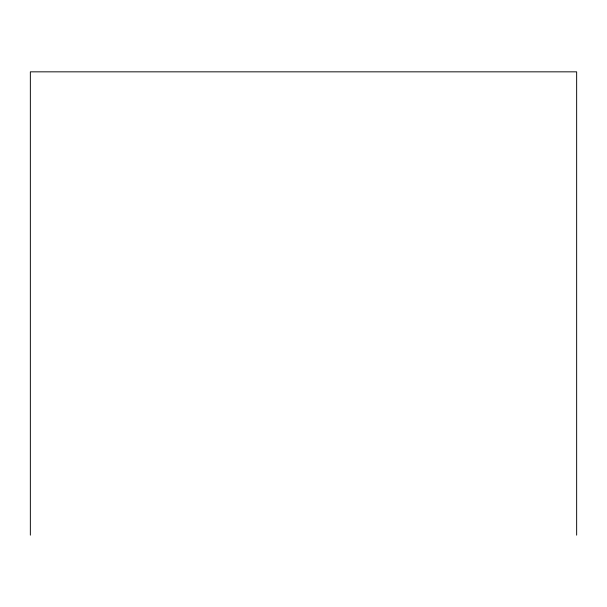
<?xml version="1.0" encoding="UTF-8"?>
<svg xmlns="http://www.w3.org/2000/svg" width="607" height="607" viewBox="0 0 607 607"><rect width="100%" height="100%" fill="white"/><g stroke="black" fill="none" stroke-linecap="round" stroke-linejoin="round"><path stroke-width="0.91" d="M576.65 535.162L576.65 71.838L30.35 71.838L30.35 535.162"/></g></svg>
